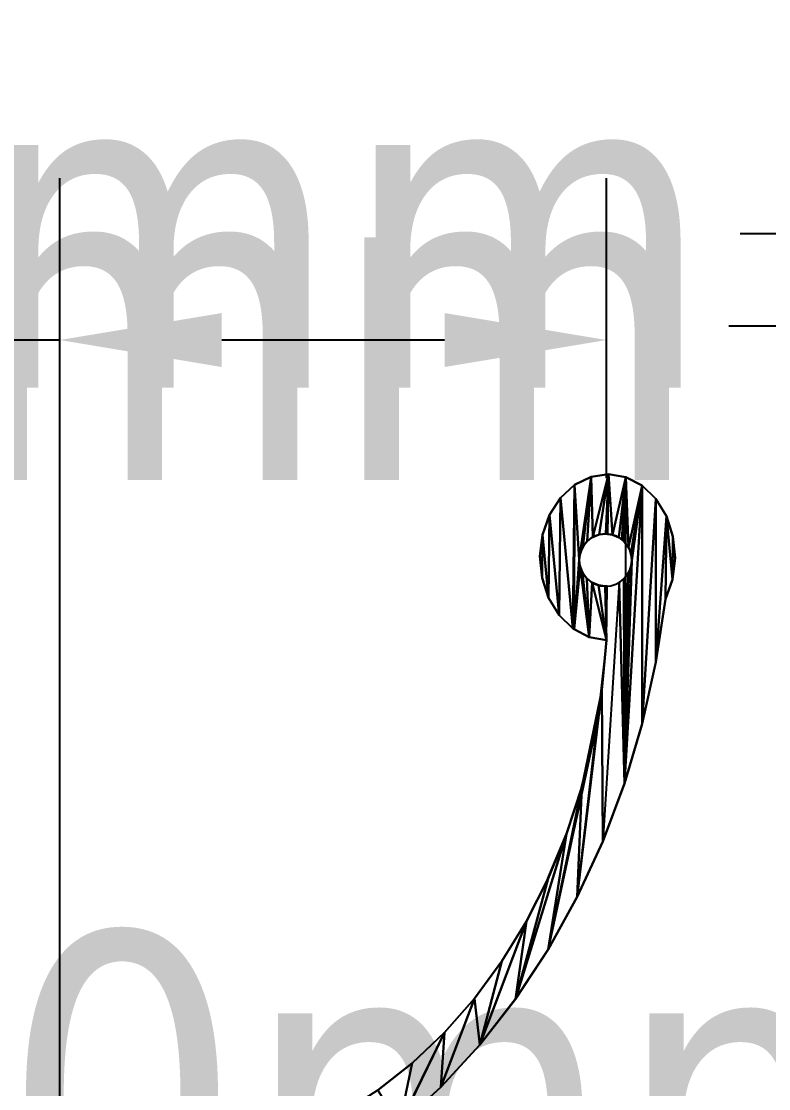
# Model space of a CAD drawing. Extents: x 8092 to 8804, y 9667 to 10646.
# Drawn here: x 8544.8 to 8587.5, y 10402.2 to 10463.2 of the extents above; entities that cross this region are included whole.
import ezdxf

# ---------------------------------------------------------------- set-up
doc = ezdxf.new("R2010")
doc.units = 0
doc.layers.get('0').update_dxf_attribs({"color": 13, "linetype": 'CONTINUOUS'})
doc.layers.get('DEFPOINTS').update_dxf_attribs({"linetype": 'CONTINUOUS'})
doc.styles.add('TAHOMA', font='tahoma.ttf')
doc.dimstyles.new('DIMSTYLE32', dxfattribs={"dimtxt": 18.495202, "dimasz": 9.247601, "dimexe": 9.247601, "dimexo": 9.247601, "dimgap": 1.84952, "dimtad": 0, "dimtih": 1, "dimtoh": 1, "dimdec": 1, "dimzin": 0, "dimtxsty": 'TAHOMA', "dimcen": 0.09, "dimazin": 3, "dimtfac": 1, "dimtdec": 4, "dimtofl": 0, "dimtmove": 0, "dimatfit": 3, "dimtolj": 1, "dimtzin": 0})
doc.dimstyles.new('DIMSTYLE34', dxfattribs={"dimtxt": 18.466492, "dimasz": 9.233246, "dimexe": 9.233246, "dimexo": 9.233246, "dimgap": 1.846649, "dimtad": 0, "dimtih": 1, "dimtoh": 1, "dimdec": 1, "dimzin": 0, "dimtxsty": 'TAHOMA', "dimcen": 0.09, "dimazin": 3, "dimtfac": 1, "dimtdec": 4, "dimtofl": 0, "dimtmove": 0, "dimatfit": 3, "dimtolj": 1, "dimtzin": 0})
doc.dimstyles.new('DIMSTYLE39', dxfattribs={"dimtxt": 18.515203, "dimasz": 9.257601, "dimexe": 9.257601, "dimexo": 9.257601, "dimgap": 1.85152, "dimtad": 0, "dimtih": 1, "dimtoh": 1, "dimdec": 1, "dimzin": 0, "dimtxsty": 'TAHOMA', "dimcen": 0.09, "dimazin": 3, "dimtfac": 1, "dimtdec": 4, "dimtofl": 0, "dimtmove": 0, "dimatfit": 3, "dimtolj": 1, "dimtzin": 0})

# ---------------------------------------------------------------- blocks, each defined once
blk = doc.blocks.new('*D92')
at = {"color": 0}
for p, q in [((8578.363, 10391.382), (8587.61, 10391.382)), ((8587.61, 10391.382), (8596.427, 10388.593)), ((8615.268, 10382.607), (8615.448, 10382.607)), ((8615.358, 10382.517), (8615.358, 10382.697))]:
    blk.add_line(p, q, dxfattribs=at)
blk.add_solid([(8595.963, 10387.124), (8596.892, 10390.063), (8605.245, 10385.805)], dxfattribs=at)
at = {"layer": 'DEFPOINTS', "color": 0}
for p in [(8605.245, 10385.805), (8615.358, 10382.607)]:
    blk.add_point(p, dxfattribs=at)
at = {"color": 0, "insert": (8524.31, 10391.382), "char_height": 18.4952, "attachment_point": 5, "style": 'TAHOMA'}
blk.add_mtext('\\A1;R10.6mm', dxfattribs=at)
blk = doc.blocks.new('*D107')
at = {"color": 0}
for p, q in [((8546.99, 10387.95), (8546.99, 10454.257)), ((8578.235, 10437.103), (8578.235, 10454.257)), ((8546.99, 10445), (8537.732, 10445)), ((8568.978, 10445), (8556.248, 10445))]:
    blk.add_line(p, q, dxfattribs=at)
for points in [[(8556.248, 10446.543), (8556.248, 10443.457), (8546.99, 10445)], [(8568.978, 10443.457), (8568.978, 10446.543), (8578.235, 10445)]]:
    blk.add_solid(points, dxfattribs=at)
at = {"layer": 'DEFPOINTS', "color": 0}
for p in [(8546.99, 10445), (8578.235, 10427.846), (8546.99, 10378.692)]:
    blk.add_point(p, dxfattribs=at)
at = {"color": 0, "insert": (8491.185, 10445), "char_height": 18.5152, "attachment_point": 5, "style": 'TAHOMA'}
blk.add_mtext('\\A1;31.2mm', dxfattribs=at)
blk = doc.blocks.new('*D113')
at = {"color": 0}
for p, q in [((8601.475, 10401.456), (8610.708, 10401.456)), ((8610.708, 10401.456), (8612.407, 10391.077)), ((8614.132, 10379.991), (8614.312, 10379.991)), ((8614.222, 10379.901), (8614.222, 10380.081))]:
    blk.add_line(p, q, dxfattribs=at)
blk.add_solid([(8610.888, 10390.828), (8613.926, 10391.326), (8613.899, 10381.965)], dxfattribs=at)
at = {"layer": 'DEFPOINTS', "color": 0}
for p in [(8613.899, 10381.965), (8614.545, 10378.018)]:
    blk.add_point(p, dxfattribs=at)
at = {"color": 0, "insert": (8552.806, 10401.456), "char_height": 18.46649, "attachment_point": 5, "style": 'TAHOMA'}
blk.add_mtext('\\A1;%%c4.0mm', dxfattribs=at)
blk = doc.blocks.new('*D119')
at = {"color": 0}
for p, q in [((8585.223, 10445.809), (8594.471, 10445.809)), ((8594.471, 10445.809), (8601.415, 10439.702)), ((8609.396, 10432.604), (8609.576, 10432.604)), ((8609.486, 10432.514), (8609.486, 10432.694))]:
    blk.add_line(p, q, dxfattribs=at)
blk.add_solid([(8600.397, 10438.544), (8602.433, 10440.859), (8608.359, 10433.595)], dxfattribs=at)
at = {"layer": 'DEFPOINTS', "color": 0}
for p in [(8608.359, 10433.595), (8610.612, 10431.614)]:
    blk.add_point(p, dxfattribs=at)
at = {"color": 0, "insert": (8536.479, 10445.809), "char_height": 18.4952, "attachment_point": 5, "style": 'TAHOMA'}
blk.add_mtext('\\A1;%%c3.0mm', dxfattribs=at)
blk = doc.blocks.new('*D120')
at = {"color": 0}
for p, q in [((8585.875, 10451.081), (8595.122, 10451.081)), ((8595.122, 10451.081), (8607.755, 10439.908)), ((8616.09, 10432.457), (8616.27, 10432.457)), ((8616.18, 10432.367), (8616.18, 10432.547))]:
    blk.add_line(p, q, dxfattribs=at)
blk.add_solid([(8606.734, 10438.754), (8608.776, 10441.063), (8614.682, 10433.782)], dxfattribs=at)
at = {"layer": 'DEFPOINTS', "color": 0}
for p in [(8614.682, 10433.782), (8617.678, 10431.132)]:
    blk.add_point(p, dxfattribs=at)
at = {"color": 0, "insert": (8537.131, 10451.081), "char_height": 18.4952, "attachment_point": 5, "style": 'TAHOMA'}
blk.add_mtext('\\A1;%%c4.0mm', dxfattribs=at)

msp = doc.modelspace()

# ---------------------------------------------------------------- linework, layer by layer
for p, q in [((8577.351, 10437.187, 21.459), (8577.351, 10437.187, 19.073)), ((8578.298, 10433.906, 21.448), (8578.352, 10437.337, 21.459)), ((8578.352, 10437.337, 21.459), (8578.352, 10437.337, 19.073)), ((8579.348, 10437.163, 21.459), (8579.12, 10433.573, 21.447)), ((8579.348, 10437.163, 21.459), (8579.331, 10433.365, 21.448)), ((8579.348, 10437.163, 21.459), (8579.348, 10437.163, 19.073)), ((8576.415, 10436.725, 21.459), (8576.415, 10436.725, 19.073)), ((8580.273, 10436.677, 21.459), (8579.267, 10419.639, 21.402)), ((8580.273, 10436.677, 21.459), (8580.273, 10436.677, 19.073)), ((8580.273, 10436.677, 21.459), (8580.282, 10423.066, 21.419)), ((8575.606, 10435.98, 21.459), (8575.606, 10435.98, 19.073)), ((8581.063, 10435.913, 21.459), (8580.282, 10423.066, 21.419)), ((8581.063, 10435.913, 21.459), (8581.063, 10435.913, 19.073)), ((8581.063, 10435.913, 21.459), (8581.063, 10426.586, 21.438)), ((8574.981, 10435.005, 21.459), (8574.981, 10435.005, 19.073)), ((8581.664, 10434.923, 21.459), (8581.063, 10426.586, 21.438)), ((8581.664, 10434.923, 21.459), (8581.606, 10430.177, 21.459)), ((8581.664, 10434.923, 21.459), (8581.664, 10434.923, 19.073)), ((8574.582, 10433.865, 21.459), (8574.582, 10433.865, 19.073)), ((8579.331, 10433.365, 21.448), (8579.322, 10431.466, 21.444)), ((8582.035, 10433.774, 21.459), (8582.035, 10433.774, 19.073)), ((8574.435, 10432.638, 21.459), (8574.435, 10432.638, 19.073)), ((8582.152, 10432.544, 21.459), (8582.152, 10432.544, 19.073)), ((8574.552, 10431.409, 21.459), (8574.552, 10431.409, 19.073)), ((8579.322, 10431.466, 21.444), (8579.267, 10419.639, 21.402)), ((8578.967, 10431.151, 21.443), (8578.026, 10416.33, 21.387)), ((8578.235, 10427.846, 21.459), (8578.273, 10430.934, 21.454)), ((8582.005, 10431.317, 21.459), (8582.005, 10431.317, 19.073)), ((8574.923, 10430.259, 21.459), (8574.923, 10430.259, 19.073)), ((8581.606, 10430.177, 21.459), (8581.606, 10430.177, 19.073)), ((8575.524, 10429.269, 21.459), (8575.524, 10429.269, 19.073)), ((8576.314, 10428.505, 21.459), (8576.314, 10428.505, 19.073)), ((8576.382, 10428.47, 21.459), (8576.382, 10428.47, 19.073)), ((8577.239, 10428.02, 21.459), (8577.239, 10428.02, 19.073)), ((8578.235, 10427.846, 21.459), (8577.846, 10424.418, 21.156)), ((8578.235, 10427.846, 21.459), (8578.235, 10427.846, 19.073)), ((8581.063, 10426.586, 21.438), (8581.063, 10426.587, 19.073)), ((8577.965, 10424.993, 21.504), (8576.567, 10413.161, 21.47)), ((8577.965, 10424.993, 21.504), (8577.846, 10424.418, 21.156)), ((8577.965, 10424.993, 21.504), (8577.964, 10424.993, 19.073)), ((8577.965, 10424.993, 21.504), (8578.026, 10416.33, 21.387)), ((8577.846, 10424.418, 21.156), (8576.567, 10413.161, 21.47)), ((8577.846, 10424.418, 21.156), (8576.817, 10419.434, 21.295)), ((8577.846, 10424.418, 21.156), (8577.801, 10424.021, 21.519)), ((8577.801, 10424.021, 21.519), (8576.817, 10419.434, 21.295)), ((8580.282, 10423.066, 21.419), (8580.281, 10423.066, 19.073)), ((8577.49, 10422.182, 21.55), (8574.9, 10410.153, 21.553)), ((8577.49, 10422.182, 21.55), (8577.49, 10422.182, 19.073)), ((8576.817, 10419.434, 21.597), (8574.9, 10410.153, 21.553)), ((8576.817, 10419.434, 21.295), (8574.9, 10410.153, 21.553)), ((8575.948, 10416.771, 19.073), (8576.817, 10419.434, 21.295)), ((8575.948, 10416.771, 19.073), (8576.817, 10419.434, 21.597)), ((8576.817, 10419.434, 21.295), (8576.816, 10419.434, 19.073)), ((8576.817, 10419.434, 21.597), (8576.817, 10419.434, 21.295)), ((8579.267, 10419.639, 21.402), (8579.266, 10419.64, 19.073)), ((8575.948, 10416.771, 21.645), (8573.036, 10407.326, 21.634)), ((8575.948, 10416.771, 21.645), (8574.9, 10410.153, 21.553)), ((8575.948, 10416.771, 21.645), (8575.948, 10416.771, 19.073)), ((8578.026, 10416.33, 21.387), (8578.025, 10416.331, 19.073)), ((8574.893, 10414.212, 21.692), (8573.036, 10407.326, 21.634)), ((8574.893, 10414.212, 21.692), (8574.892, 10414.213, 19.073)), ((8576.567, 10413.161, 21.47), (8576.566, 10413.162, 19.073)), ((8573.657, 10411.779, 21.739), (8570.988, 10404.7, 21.713)), ((8573.657, 10411.779, 21.739), (8573.036, 10407.326, 21.634)), ((8573.657, 10411.779, 21.739), (8573.657, 10411.78, 19.073)), ((8574.9, 10410.153, 21.553), (8574.899, 10410.154, 19.073)), ((8572.252, 10409.49, 21.786), (8570.988, 10404.7, 21.713)), ((8572.252, 10409.49, 21.786), (8572.252, 10409.49, 19.073)), ((8570.688, 10407.363, 21.832), (8568.769, 10402.293, 21.79)), ((8570.688, 10407.363, 21.832), (8570.988, 10404.7, 21.713)), ((8570.688, 10407.363, 21.832), (8570.688, 10407.363, 19.073)), ((8573.036, 10407.326, 21.634), (8573.035, 10407.327, 19.073)), ((8568.978, 10405.414, 21.876), (8566.394, 10400.119, 21.865)), ((8568.978, 10405.414, 21.876), (8568.769, 10402.293, 21.79)), ((8568.978, 10405.414, 21.876), (8568.977, 10405.414, 19.073)), ((8570.988, 10404.7, 21.713), (8570.987, 10404.701, 19.073)), ((8567.134, 10403.658, 21.919), (8566.394, 10400.119, 21.865)), ((8567.134, 10403.658, 21.919), (8567.133, 10403.658, 19.073)), ((8568.769, 10402.293, 21.79), (8568.768, 10402.293, 19.073))]:
    msp.add_line(p, q)
for points in [[(8581.606, 10430.177, 21.459), (8582.005, 10431.317, 21.459), (8582.152, 10432.544, 21.459), (8582.035, 10433.774, 21.459), (8581.664, 10434.923, 21.459), (8581.063, 10435.913, 21.459), (8580.273, 10436.677, 21.459), (8579.348, 10437.163, 21.459), (8578.352, 10437.337, 21.459), (8577.351, 10437.187, 21.459), (8576.415, 10436.725, 21.459), (8575.606, 10435.98, 21.459), (8574.981, 10435.005, 21.459), (8574.582, 10433.865, 21.459), (8574.435, 10432.638, 21.459), (8574.552, 10431.409, 21.459), (8574.923, 10430.259, 21.459), (8575.524, 10429.269, 21.459), (8576.314, 10428.505, 21.459), (8576.382, 10428.47, 21.459), (8577.239, 10428.02, 21.459), (8578.235, 10427.846, 21.459)], [(8581.606, 10430.177, 19.073), (8582.005, 10431.317, 19.073), (8582.152, 10432.544, 19.073), (8582.035, 10433.774, 19.073), (8581.664, 10434.923, 19.073), (8581.063, 10435.913, 19.073), (8580.273, 10436.677, 19.073), (8579.348, 10437.163, 19.073), (8578.352, 10437.337, 19.073), (8577.351, 10437.187, 19.073), (8576.415, 10436.725, 19.073), (8575.606, 10435.98, 19.073), (8574.981, 10435.005, 19.073), (8574.582, 10433.865, 19.073), (8574.435, 10432.638, 19.073), (8574.552, 10431.409, 19.073), (8574.923, 10430.259, 19.073), (8575.524, 10429.269, 19.073), (8576.314, 10428.505, 19.073), (8576.382, 10428.47, 19.073), (8577.239, 10428.02, 19.073), (8578.235, 10427.846, 19.073)], [(8581.606, 10430.177, 19.073), (8581.063, 10426.587, 19.073), (8580.281, 10423.066, 19.073), (8579.266, 10419.64, 19.073), (8578.025, 10416.331, 19.073), (8576.566, 10413.162, 19.073), (8574.899, 10410.154, 19.073), (8573.035, 10407.327, 19.073), (8570.987, 10404.701, 19.073), (8568.768, 10402.293, 19.073), (8566.394, 10400.12, 19.073), (8563.88, 10398.195, 19.073), (8561.496, 10396.693, 19.073)], [(8581.606, 10430.177, 21.459), (8581.063, 10426.586, 21.438), (8580.282, 10423.066, 21.419), (8579.267, 10419.639, 21.402), (8578.026, 10416.33, 21.387)], [(8578.235, 10427.846, 21.459), (8577.965, 10424.993, 21.504), (8577.801, 10424.021, 21.519), (8577.49, 10422.182, 21.55), (8576.817, 10419.434, 21.597), (8575.948, 10416.771, 21.645), (8574.893, 10414.212, 21.692), (8573.657, 10411.779, 21.739), (8572.252, 10409.49, 21.786), (8570.688, 10407.363, 21.832), (8568.978, 10405.414, 21.876), (8567.134, 10403.658, 21.919), (8565.17, 10402.11, 21.959), (8563.157, 10400.815, 21.996)], [(8578.235, 10427.846, 19.073), (8577.964, 10424.993, 19.073), (8577.49, 10422.182, 19.073), (8576.816, 10419.434, 19.073), (8575.948, 10416.771, 19.073), (8574.892, 10414.213, 19.073), (8573.657, 10411.78, 19.073), (8572.252, 10409.49, 19.073), (8570.688, 10407.363, 19.073), (8568.977, 10405.414, 19.073), (8567.133, 10403.658, 19.073), (8565.17, 10402.11, 19.073), (8563.157, 10400.815, 19.073)], [(8578.026, 10416.33, 21.387), (8576.567, 10413.161, 21.47), (8574.9, 10410.153, 21.553), (8573.036, 10407.326, 21.634), (8570.988, 10404.7, 21.713), (8568.769, 10402.293, 21.79), (8566.394, 10400.119, 21.865), (8563.88, 10398.195, 21.936), (8561.496, 10396.693, 21.996)]]:
    msp.add_polyline3d(points)
at = {"extrusion": (-0.000174499, -0.000620725, -1)}
msp.add_circle((-8578.176, 10432.404, -29.421), 1.5, dxfattribs=at)

# ---------------------------------------------------------------- dimensions: what is measured, and where the dimension line sits
at = {"color": 250}
for p1, p2, dimstyle, picture, middle in [((8617.678, 10431.132, 0.723), (8614.682, 10433.782, 0.723), 'DIMSTYLE32', '*D120', (8537.131, 10451.081, 0.723)), ((8610.612, 10431.614, 0.723), (8608.359, 10433.595, 0.723), 'DIMSTYLE32', '*D119', (8536.479, 10445.809, 0.723)), ((8614.545, 10378.018, 0.723), (8613.899, 10381.965, 0.723), 'DIMSTYLE34', '*D113', (8552.806, 10401.456, 0.723))]:
    dim = msp.add_diameter_dim_2p(p1=p1, p2=p2, dimstyle=dimstyle, override={"dimpost": 'mm'}, dxfattribs=at)
    dim.commit()
    dim.dimension.update_dxf_attribs({"geometry": picture, "text_midpoint": middle, "dimtype": 163})
dim = msp.add_linear_dim(base=(8546.99, 10445, 21.459), p1=(8578.235, 10427.846, 21.459), p2=(8546.99, 10378.692, 22.347), dimstyle='DIMSTYLE39', override={"dimpost": 'mm'}, dxfattribs=at)
dim.commit()
dim.dimension.update_dxf_attribs({"geometry": '*D107', "text_midpoint": (8491.185, 10445, 21.459)})
dim = msp.add_radius_dim(center=(8615.358, 10382.607, 0.723), mpoint=(8605.245, 10385.805, 0.723), dimstyle='DIMSTYLE32', override={"dimpost": 'mm'}, dxfattribs=at)
dim.commit()
dim.dimension.update_dxf_attribs({"geometry": '*D92', "text_midpoint": (8524.31, 10391.382, 0.723), "dimtype": 164})

# ---------------------------------------------------------------- meshes
mesh = msp.add_polyface()
corners = [(8574.552, 10431.409, 21.459), (8574.582, 10433.865, 21.459), (8574.435, 10432.638, 21.459), (8574.923, 10430.259, 21.459), (8574.981, 10435.005, 21.459), (8575.524, 10429.269, 21.459), (8575.606, 10435.98, 21.459), (8576.314, 10428.505, 21.459), (8576.415, 10436.725, 21.459), (8576.382, 10428.47, 21.459), (8576.68, 10432.439, 21.449), (8576.727, 10432.05, 21.449), (8577.239, 10428.02, 21.459), (8576.872, 10431.686, 21.449), (8577.107, 10431.373, 21.449), (8577.414, 10431.131, 21.449), (8578.235, 10427.846, 21.459), (8577.774, 10430.976, 21.449), (8578.162, 10430.92, 21.449), (8578.273, 10430.934, 21.454), (8577.351, 10437.187, 21.459), (8576.736, 10432.826, 21.449), (8576.891, 10433.186, 21.449), (8577.133, 10433.494, 21.449), (8577.446, 10433.728, 21.449), (8578.352, 10437.337, 21.459), (8577.81, 10433.874, 21.449), (8578.199, 10433.92, 21.449), (8578.298, 10433.906, 21.448)]
mesh.append_faces([[corners[k] for k in face] for face in [(0, 1, 2), (18, 16, 19), (25, 27, 28)]], dxfattribs={"vtx0": -1})
mesh.append_faces([[corners[k] for k in face] for face in [(1, 3, 4), (4, 5, 6), (6, 7, 8), (10, 9, 11), (11, 12, 13), (13, 12, 14), (14, 12, 15), (15, 16, 17), (17, 16, 18), (20, 24, 25)]], dxfattribs={"vtx0": -1, "vtx1": -1})
mesh.append_faces([[corners[k] for k in face] for face in [(8, 9, 10)]], dxfattribs={"vtx0": -1, "vtx1": -1, "vtx2": -1})
mesh.append_faces([[corners[k] for k in face] for face in [(1, 0, 3), (4, 3, 5), (6, 5, 7), (8, 7, 9), (11, 9, 12), (15, 12, 16), (10, 20, 8), (20, 10, 21), (20, 21, 22), (20, 22, 23), (20, 23, 24), (25, 24, 26), (25, 26, 27)]], dxfattribs={"vtx0": -1, "vtx2": -1})
mesh = msp.add_polyface()
corners = [(8576.415, 10436.725, 21.459), (8577.351, 10437.187, 19.073), (8576.415, 10436.725, 19.073), (8577.351, 10437.187, 21.459)]
mesh.append_faces([[corners[k] for k in face] for face in [(0, 1, 2), (1, 0, 3)]], dxfattribs={"vtx0": -1})
mesh = msp.add_polyface()
corners = [(8577.351, 10437.187, 21.459), (8578.352, 10437.337, 19.073), (8577.351, 10437.187, 19.073), (8578.352, 10437.337, 21.459)]
mesh.append_faces([[corners[k] for k in face] for face in [(0, 1, 2), (1, 0, 3)]], dxfattribs={"vtx0": -1})
mesh = msp.add_polyface()
corners = [(8578.586, 10433.864, 21.449), (8578.352, 10437.337, 21.459), (8578.298, 10433.906, 21.448), (8579.348, 10437.163, 21.459), (8578.946, 10433.71, 21.449), (8579.12, 10433.573, 21.447)]
mesh.append_faces([[corners[k] for k in face] for face in [(0, 1, 2), (3, 4, 5)]], dxfattribs={"vtx0": -1})
mesh.append_faces([[corners[k] for k in face] for face in [(1, 0, 3)]], dxfattribs={"vtx0": -1, "vtx1": -1})
mesh.append_faces([[corners[k] for k in face] for face in [(3, 0, 4)]], dxfattribs={"vtx0": -1, "vtx2": -1})
mesh = msp.add_polyface()
corners = [(8578.352, 10437.337, 21.459), (8579.348, 10437.163, 19.073), (8578.352, 10437.337, 19.073), (8579.348, 10437.163, 21.459)]
mesh.append_faces([[corners[k] for k in face] for face in [(0, 1, 2), (1, 0, 3)]], dxfattribs={"vtx0": -1})
mesh = msp.add_polyface()
corners = [(8579.254, 10433.468, 21.449), (8579.348, 10437.163, 21.459), (8579.12, 10433.573, 21.447), (8579.331, 10433.365, 21.448)]
mesh.append_faces([[corners[k] for k in face] for face in [(0, 1, 2), (1, 0, 3)]], dxfattribs={"vtx0": -1})
mesh = msp.add_polyface()
corners = [(8579.267, 10419.639, 21.402), (8579.47, 10431.654, 21.449), (8579.322, 10431.466, 21.444), (8579.624, 10432.014, 21.449), (8579.68, 10432.402, 21.449), (8580.273, 10436.677, 21.459), (8579.488, 10433.154, 21.449), (8579.348, 10437.163, 21.459), (8579.331, 10433.365, 21.448), (8579.634, 10432.791, 21.449)]
mesh.append_faces([[corners[k] for k in face] for face in [(0, 1, 2), (6, 7, 8)]], dxfattribs={"vtx0": -1})
mesh.append_faces([[corners[k] for k in face] for face in [(1, 0, 3), (3, 0, 4), (7, 6, 5)]], dxfattribs={"vtx0": -1, "vtx1": -1})
mesh.append_faces([[corners[k] for k in face] for face in [(4, 0, 5), (5, 6, 9), (5, 9, 4)]], dxfattribs={"vtx0": -1, "vtx2": -1})
mesh = msp.add_polyface()
corners = [(8579.348, 10437.163, 21.459), (8580.273, 10436.677, 19.073), (8579.348, 10437.163, 19.073), (8580.273, 10436.677, 21.459)]
mesh.append_faces([[corners[k] for k in face] for face in [(0, 1, 2), (1, 0, 3)]], dxfattribs={"vtx0": -1})
mesh = msp.add_polyface()
corners = [(8575.606, 10435.98, 21.459), (8576.415, 10436.725, 19.073), (8575.606, 10435.98, 19.073), (8576.415, 10436.725, 21.459)]
mesh.append_faces([[corners[k] for k in face] for face in [(0, 1, 2), (1, 0, 3)]], dxfattribs={"vtx0": -1})
mesh = msp.add_polyface()
corners = [(8580.282, 10423.066, 21.419), (8580.273, 10436.677, 21.459), (8579.267, 10419.639, 21.402)]
mesh.append_faces([[corners[k] for k in face] for face in [(0, 1, 2)]])
mesh = msp.add_polyface()
corners = [(8580.273, 10436.677, 21.459), (8581.063, 10435.913, 19.073), (8580.273, 10436.677, 19.073), (8581.063, 10435.913, 21.459)]
mesh.append_faces([[corners[k] for k in face] for face in [(0, 1, 2), (1, 0, 3)]], dxfattribs={"vtx0": -1})
mesh = msp.add_polyface()
corners = [(8581.063, 10435.913, 21.459), (8580.273, 10436.677, 21.459), (8580.282, 10423.066, 21.419)]
mesh.append_faces([[corners[k] for k in face] for face in [(0, 1, 2)]])
mesh = msp.add_polyface()
corners = [(8575.606, 10435.98, 21.459), (8574.981, 10435.005, 19.073), (8574.981, 10435.005, 21.459), (8575.606, 10435.98, 19.073)]
mesh.append_faces([[corners[k] for k in face] for face in [(0, 1, 2), (1, 0, 3)]], dxfattribs={"vtx0": -1})
mesh = msp.add_polyface()
corners = [(8581.063, 10426.586, 21.438), (8581.063, 10435.913, 21.459), (8580.282, 10423.066, 21.419)]
mesh.append_faces([[corners[k] for k in face] for face in [(0, 1, 2)]])
mesh = msp.add_polyface()
corners = [(8581.063, 10435.913, 19.073), (8581.664, 10434.923, 21.459), (8581.664, 10434.923, 19.073), (8581.063, 10435.913, 21.459)]
mesh.append_faces([[corners[k] for k in face] for face in [(0, 1, 2), (1, 0, 3)]], dxfattribs={"vtx0": -1})
mesh = msp.add_polyface()
corners = [(8581.664, 10434.923, 21.459), (8581.063, 10435.913, 21.459), (8581.063, 10426.586, 21.438)]
mesh.append_faces([[corners[k] for k in face] for face in [(0, 1, 2)]])
mesh = msp.add_polyface()
corners = [(8574.981, 10435.005, 21.459), (8574.582, 10433.865, 19.073), (8574.582, 10433.865, 21.459), (8574.981, 10435.005, 19.073)]
mesh.append_faces([[corners[k] for k in face] for face in [(0, 1, 2), (1, 0, 3)]], dxfattribs={"vtx0": -1})
mesh = msp.add_polyface()
corners = [(8581.664, 10434.923, 21.459), (8581.063, 10426.586, 21.438), (8581.606, 10430.177, 21.459)]
mesh.append_faces([[corners[k] for k in face] for face in [(0, 1, 2)]])
mesh = msp.add_polyface()
corners = [(8582.005, 10431.317, 21.459), (8581.664, 10434.923, 21.459), (8581.606, 10430.177, 21.459), (8582.035, 10433.774, 21.459), (8582.152, 10432.544, 21.459)]
mesh.append_faces([[corners[k] for k in face] for face in [(0, 1, 2), (3, 0, 4)]], dxfattribs={"vtx0": -1})
mesh.append_faces([[corners[k] for k in face] for face in [(1, 0, 3)]], dxfattribs={"vtx0": -1, "vtx1": -1})
mesh = msp.add_polyface()
corners = [(8581.664, 10434.923, 19.073), (8582.035, 10433.774, 21.459), (8582.035, 10433.774, 19.073), (8581.664, 10434.923, 21.459)]
mesh.append_faces([[corners[k] for k in face] for face in [(0, 1, 2), (1, 0, 3)]], dxfattribs={"vtx0": -1})
mesh = msp.add_polyface()
corners = [(8574.582, 10433.865, 21.459), (8574.435, 10432.638, 19.073), (8574.435, 10432.638, 21.459), (8574.582, 10433.865, 19.073)]
mesh.append_faces([[corners[k] for k in face] for face in [(0, 1, 2), (1, 0, 3)]], dxfattribs={"vtx0": -1})
mesh = msp.add_polyface()
corners = [(8582.035, 10433.774, 19.073), (8582.152, 10432.544, 21.459), (8582.152, 10432.544, 19.073), (8582.035, 10433.774, 21.459)]
mesh.append_faces([[corners[k] for k in face] for face in [(0, 1, 2), (1, 0, 3)]], dxfattribs={"vtx0": -1})
mesh = msp.add_polyface()
corners = [(8574.435, 10432.638, 21.459), (8574.552, 10431.409, 19.073), (8574.552, 10431.409, 21.459), (8574.435, 10432.638, 19.073)]
mesh.append_faces([[corners[k] for k in face] for face in [(0, 1, 2), (1, 0, 3)]], dxfattribs={"vtx0": -1})
mesh = msp.add_polyface()
corners = [(8582.152, 10432.544, 19.073), (8582.005, 10431.317, 21.459), (8582.005, 10431.317, 19.073), (8582.152, 10432.544, 21.459)]
mesh.append_faces([[corners[k] for k in face] for face in [(0, 1, 2), (1, 0, 3)]], dxfattribs={"vtx0": -1})
mesh = msp.add_polyface()
corners = [(8574.552, 10431.409, 21.459), (8574.923, 10430.259, 19.073), (8574.923, 10430.259, 21.459), (8574.552, 10431.409, 19.073)]
mesh.append_faces([[corners[k] for k in face] for face in [(0, 1, 2), (1, 0, 3)]], dxfattribs={"vtx0": -1})
mesh = msp.add_polyface()
corners = [(8579.267, 10419.639, 21.402), (8578.967, 10431.151, 21.443), (8578.026, 10416.33, 21.387), (8579.228, 10431.347, 21.449), (8579.322, 10431.466, 21.444)]
mesh.append_faces([[corners[k] for k in face] for face in [(0, 1, 2), (3, 0, 4)]], dxfattribs={"vtx0": -1})
mesh.append_faces([[corners[k] for k in face] for face in [(1, 0, 3)]], dxfattribs={"vtx0": -1, "vtx1": -1})
mesh = msp.add_polyface()
corners = [(8582.005, 10431.317, 19.073), (8581.606, 10430.177, 21.459), (8581.606, 10430.177, 19.073), (8582.005, 10431.317, 21.459)]
mesh.append_faces([[corners[k] for k in face] for face in [(0, 1, 2), (1, 0, 3)]], dxfattribs={"vtx0": -1})
mesh = msp.add_polyface()
corners = [(8574.923, 10430.259, 21.459), (8575.524, 10429.269, 19.073), (8575.524, 10429.269, 21.459), (8574.923, 10430.259, 19.073)]
mesh.append_faces([[corners[k] for k in face] for face in [(0, 1, 2), (1, 0, 3)]], dxfattribs={"vtx0": -1})
mesh = msp.add_polyface()
corners = [(8581.063, 10426.587, 19.073), (8581.606, 10430.177, 21.459), (8581.063, 10426.586, 21.438), (8581.606, 10430.177, 19.073)]
mesh.append_faces([[corners[k] for k in face] for face in [(0, 1, 2), (1, 0, 3)]], dxfattribs={"vtx0": -1})
mesh = msp.add_polyface()
corners = [(8576.314, 10428.505, 21.459), (8575.524, 10429.269, 19.073), (8576.314, 10428.505, 19.073), (8575.524, 10429.269, 21.459)]
mesh.append_faces([[corners[k] for k in face] for face in [(0, 1, 2), (1, 0, 3)]], dxfattribs={"vtx0": -1})
mesh = msp.add_polyface()
corners = [(8576.382, 10428.47, 21.459), (8576.314, 10428.505, 19.073), (8576.382, 10428.47, 19.073), (8576.314, 10428.505, 21.459)]
mesh.append_faces([[corners[k] for k in face] for face in [(0, 1, 2), (1, 0, 3)]], dxfattribs={"vtx0": -1})
mesh = msp.add_polyface()
corners = [(8577.239, 10428.02, 21.459), (8576.382, 10428.47, 19.073), (8577.239, 10428.02, 19.073), (8576.382, 10428.47, 21.459)]
mesh.append_faces([[corners[k] for k in face] for face in [(0, 1, 2), (1, 0, 3)]], dxfattribs={"vtx0": -1})
mesh = msp.add_polyface()
corners = [(8578.235, 10427.846, 21.459), (8577.239, 10428.02, 19.073), (8578.235, 10427.846, 19.073), (8577.239, 10428.02, 21.459)]
mesh.append_faces([[corners[k] for k in face] for face in [(0, 1, 2), (1, 0, 3)]], dxfattribs={"vtx0": -1})
mesh = msp.add_polyface()
corners = [(8578.235, 10427.846, 21.459), (8577.846, 10424.418, 21.156), (8577.965, 10424.993, 21.504)]
mesh.append_faces([[corners[k] for k in face] for face in [(0, 1, 2)]])
mesh = msp.add_polyface()
corners = [(8578.235, 10427.846, 21.459), (8577.964, 10424.993, 19.073), (8577.965, 10424.993, 21.504), (8578.235, 10427.846, 19.073)]
mesh.append_faces([[corners[k] for k in face] for face in [(0, 1, 2), (1, 0, 3)]], dxfattribs={"vtx0": -1})
mesh = msp.add_polyface()
corners = [(8580.281, 10423.066, 19.073), (8581.063, 10426.586, 21.438), (8580.282, 10423.066, 21.419), (8581.063, 10426.587, 19.073)]
mesh.append_faces([[corners[k] for k in face] for face in [(0, 1, 2), (1, 0, 3)]], dxfattribs={"vtx0": -1})
mesh = msp.add_polyface()
corners = [(8577.965, 10424.993, 21.504), (8577.846, 10424.418, 21.156), (8576.567, 10413.161, 21.47)]
mesh.append_faces([[corners[k] for k in face] for face in [(0, 1, 2)]])
mesh = msp.add_polyface()
corners = [(8578.026, 10416.33, 21.387), (8577.965, 10424.993, 21.504), (8576.567, 10413.161, 21.47)]
mesh.append_faces([[corners[k] for k in face] for face in [(0, 1, 2)]])
mesh = msp.add_polyface()
corners = [(8577.801, 10424.021, 21.519), (8577.49, 10422.182, 19.073), (8577.49, 10422.182, 21.55), (8577.964, 10424.993, 19.073), (8577.965, 10424.993, 21.504)]
mesh.append_faces([[corners[k] for k in face] for face in [(0, 1, 2), (3, 0, 4)]], dxfattribs={"vtx0": -1})
mesh.append_faces([[corners[k] for k in face] for face in [(1, 0, 3)]], dxfattribs={"vtx0": -1, "vtx1": -1})
mesh = msp.add_polyface()
corners = [(8577.965, 10424.993, 21.504), (8577.846, 10424.418, 21.156), (8577.801, 10424.021, 21.519)]
mesh.append_faces([[corners[k] for k in face] for face in [(0, 1, 2)]])
mesh = msp.add_polyface()
corners = [(8576.567, 10413.161, 21.47), (8576.817, 10419.434, 21.295), (8574.9, 10410.153, 21.553), (8577.846, 10424.418, 21.156)]
mesh.append_faces([[corners[k] for k in face] for face in [(0, 1, 2), (1, 0, 3)]], dxfattribs={"vtx0": -1})
mesh = msp.add_polyface()
corners = [(8577.846, 10424.418, 21.156), (8577.801, 10424.021, 21.519), (8576.817, 10419.434, 21.295)]
mesh.append_faces([[corners[k] for k in face] for face in [(0, 1, 2)]])
mesh = msp.add_polyface()
corners = [(8577.801, 10424.021, 21.519), (8577.49, 10422.182, 21.55), (8576.817, 10419.434, 21.295)]
mesh.append_faces([[corners[k] for k in face] for face in [(0, 1, 2)]])
mesh = msp.add_polyface()
corners = [(8579.266, 10419.64, 19.073), (8580.282, 10423.066, 21.419), (8579.267, 10419.639, 21.402), (8580.281, 10423.066, 19.073)]
mesh.append_faces([[corners[k] for k in face] for face in [(0, 1, 2), (1, 0, 3)]], dxfattribs={"vtx0": -1})
mesh = msp.add_polyface()
corners = [(8577.49, 10422.182, 21.55), (8576.817, 10419.434, 21.597), (8574.9, 10410.153, 21.553)]
mesh.append_faces([[corners[k] for k in face] for face in [(0, 1, 2)]])
mesh = msp.add_polyface()
corners = [(8577.49, 10422.182, 21.55), (8574.9, 10410.153, 21.553), (8576.817, 10419.434, 21.295)]
mesh.append_faces([[corners[k] for k in face] for face in [(0, 1, 2)]])
mesh = msp.add_polyface()
corners = [(8577.49, 10422.182, 21.55), (8576.816, 10419.434, 19.073), (8576.817, 10419.434, 21.295), (8577.49, 10422.182, 19.073)]
mesh.append_faces([[corners[k] for k in face] for face in [(0, 1, 2), (1, 0, 3)]], dxfattribs={"vtx0": -1})
mesh = msp.add_polyface()
corners = [(8577.49, 10422.182, 21.55), (8576.817, 10419.434, 21.295), (8576.817, 10419.434, 21.597)]
mesh.append_faces([[corners[k] for k in face] for face in [(0, 1, 2)]])
mesh = msp.add_polyface()
corners = [(8576.817, 10419.434, 21.597), (8575.948, 10416.771, 21.645), (8574.9, 10410.153, 21.553)]
mesh.append_faces([[corners[k] for k in face] for face in [(0, 1, 2)]])
mesh = msp.add_polyface()
corners = [(8576.816, 10419.434, 19.073), (8575.948, 10416.771, 19.073), (8576.817, 10419.434, 21.295)]
mesh.append_faces([[corners[k] for k in face] for face in [(0, 1, 2)]])
mesh = msp.add_polyface()
corners = [(8576.817, 10419.434, 21.597), (8576.817, 10419.434, 21.295), (8575.948, 10416.771, 19.073)]
mesh.append_faces([[corners[k] for k in face] for face in [(0, 1, 2)]])
mesh = msp.add_polyface()
corners = [(8576.817, 10419.434, 21.597), (8575.948, 10416.771, 19.073), (8575.948, 10416.771, 21.645)]
mesh.append_faces([[corners[k] for k in face] for face in [(0, 1, 2)]])
mesh = msp.add_polyface()
corners = [(8578.025, 10416.331, 19.073), (8579.267, 10419.639, 21.402), (8578.026, 10416.33, 21.387), (8579.266, 10419.64, 19.073)]
mesh.append_faces([[corners[k] for k in face] for face in [(0, 1, 2), (1, 0, 3)]], dxfattribs={"vtx0": -1})
mesh = msp.add_polyface()
corners = [(8575.948, 10416.771, 21.645), (8573.036, 10407.326, 21.634), (8574.9, 10410.153, 21.553)]
mesh.append_faces([[corners[k] for k in face] for face in [(0, 1, 2)]])
mesh = msp.add_polyface()
corners = [(8575.948, 10416.771, 21.645), (8574.893, 10414.212, 21.692), (8573.036, 10407.326, 21.634)]
mesh.append_faces([[corners[k] for k in face] for face in [(0, 1, 2)]])
mesh = msp.add_polyface()
corners = [(8575.948, 10416.771, 21.645), (8574.892, 10414.213, 19.073), (8574.893, 10414.212, 21.692), (8575.948, 10416.771, 19.073)]
mesh.append_faces([[corners[k] for k in face] for face in [(0, 1, 2), (1, 0, 3)]], dxfattribs={"vtx0": -1})
mesh = msp.add_polyface()
corners = [(8576.566, 10413.162, 19.073), (8578.026, 10416.33, 21.387), (8576.567, 10413.161, 21.47), (8578.025, 10416.331, 19.073)]
mesh.append_faces([[corners[k] for k in face] for face in [(0, 1, 2), (1, 0, 3)]], dxfattribs={"vtx0": -1})
mesh = msp.add_polyface()
corners = [(8574.893, 10414.212, 21.692), (8573.657, 10411.779, 21.739), (8573.036, 10407.326, 21.634)]
mesh.append_faces([[corners[k] for k in face] for face in [(0, 1, 2)]])
mesh = msp.add_polyface()
corners = [(8574.893, 10414.212, 21.692), (8573.657, 10411.78, 19.073), (8573.657, 10411.779, 21.739), (8574.892, 10414.213, 19.073)]
mesh.append_faces([[corners[k] for k in face] for face in [(0, 1, 2), (1, 0, 3)]], dxfattribs={"vtx0": -1})
mesh = msp.add_polyface()
corners = [(8574.899, 10410.154, 19.073), (8576.567, 10413.161, 21.47), (8574.9, 10410.153, 21.553), (8576.566, 10413.162, 19.073)]
mesh.append_faces([[corners[k] for k in face] for face in [(0, 1, 2), (1, 0, 3)]], dxfattribs={"vtx0": -1})
mesh = msp.add_polyface()
corners = [(8573.657, 10411.779, 21.739), (8570.988, 10404.7, 21.713), (8573.036, 10407.326, 21.634)]
mesh.append_faces([[corners[k] for k in face] for face in [(0, 1, 2)]])
mesh = msp.add_polyface()
corners = [(8573.657, 10411.779, 21.739), (8572.252, 10409.49, 21.786), (8570.988, 10404.7, 21.713)]
mesh.append_faces([[corners[k] for k in face] for face in [(0, 1, 2)]])
mesh = msp.add_polyface()
corners = [(8573.657, 10411.779, 21.739), (8572.252, 10409.49, 19.073), (8572.252, 10409.49, 21.786), (8573.657, 10411.78, 19.073)]
mesh.append_faces([[corners[k] for k in face] for face in [(0, 1, 2), (1, 0, 3)]], dxfattribs={"vtx0": -1})
mesh = msp.add_polyface()
corners = [(8573.035, 10407.327, 19.073), (8574.9, 10410.153, 21.553), (8573.036, 10407.326, 21.634), (8574.899, 10410.154, 19.073)]
mesh.append_faces([[corners[k] for k in face] for face in [(0, 1, 2), (1, 0, 3)]], dxfattribs={"vtx0": -1})
mesh = msp.add_polyface()
corners = [(8572.252, 10409.49, 21.786), (8570.688, 10407.363, 19.073), (8570.688, 10407.363, 21.832), (8572.252, 10409.49, 19.073)]
mesh.append_faces([[corners[k] for k in face] for face in [(0, 1, 2), (1, 0, 3)]], dxfattribs={"vtx0": -1})
mesh = msp.add_polyface()
corners = [(8572.252, 10409.49, 21.786), (8570.688, 10407.363, 21.832), (8570.988, 10404.7, 21.713)]
mesh.append_faces([[corners[k] for k in face] for face in [(0, 1, 2)]])
mesh = msp.add_polyface()
corners = [(8570.988, 10404.7, 21.713), (8570.688, 10407.363, 21.832), (8568.769, 10402.293, 21.79)]
mesh.append_faces([[corners[k] for k in face] for face in [(0, 1, 2)]])
mesh = msp.add_polyface()
corners = [(8570.688, 10407.363, 21.832), (8568.978, 10405.414, 21.876), (8568.769, 10402.293, 21.79)]
mesh.append_faces([[corners[k] for k in face] for face in [(0, 1, 2)]])
mesh = msp.add_polyface()
corners = [(8570.688, 10407.363, 21.832), (8568.977, 10405.414, 19.073), (8568.978, 10405.414, 21.876), (8570.688, 10407.363, 19.073)]
mesh.append_faces([[corners[k] for k in face] for face in [(0, 1, 2), (1, 0, 3)]], dxfattribs={"vtx0": -1})
mesh = msp.add_polyface()
corners = [(8570.987, 10404.701, 19.073), (8573.036, 10407.326, 21.634), (8570.988, 10404.7, 21.713), (8573.035, 10407.327, 19.073)]
mesh.append_faces([[corners[k] for k in face] for face in [(0, 1, 2), (1, 0, 3)]], dxfattribs={"vtx0": -1})
mesh = msp.add_polyface()
corners = [(8568.978, 10405.414, 21.876), (8566.394, 10400.119, 21.865), (8568.769, 10402.293, 21.79)]
mesh.append_faces([[corners[k] for k in face] for face in [(0, 1, 2)]])
mesh = msp.add_polyface()
corners = [(8568.978, 10405.414, 21.876), (8567.134, 10403.658, 21.919), (8566.394, 10400.119, 21.865)]
mesh.append_faces([[corners[k] for k in face] for face in [(0, 1, 2)]])
mesh = msp.add_polyface()
corners = [(8567.134, 10403.658, 21.919), (8568.977, 10405.414, 19.073), (8567.133, 10403.658, 19.073), (8568.978, 10405.414, 21.876)]
mesh.append_faces([[corners[k] for k in face] for face in [(0, 1, 2), (1, 0, 3)]], dxfattribs={"vtx0": -1})
mesh = msp.add_polyface()
corners = [(8568.768, 10402.293, 19.073), (8570.988, 10404.7, 21.713), (8568.769, 10402.293, 21.79), (8570.987, 10404.701, 19.073)]
mesh.append_faces([[corners[k] for k in face] for face in [(0, 1, 2), (1, 0, 3)]], dxfattribs={"vtx0": -1})
mesh = msp.add_polyface()
corners = [(8565.17, 10402.11, 21.959), (8567.133, 10403.658, 19.073), (8565.17, 10402.11, 19.073), (8567.134, 10403.658, 21.919)]
mesh.append_faces([[corners[k] for k in face] for face in [(0, 1, 2), (1, 0, 3)]], dxfattribs={"vtx0": -1})
mesh = msp.add_polyface()
corners = [(8567.134, 10403.658, 21.919), (8565.17, 10402.11, 21.959), (8566.394, 10400.119, 21.865)]
mesh.append_faces([[corners[k] for k in face] for face in [(0, 1, 2)]])
mesh = msp.add_polyface()
corners = [(8568.769, 10402.293, 21.79), (8566.394, 10400.12, 19.073), (8568.768, 10402.293, 19.073), (8566.394, 10400.119, 21.865)]
mesh.append_faces([[corners[k] for k in face] for face in [(0, 1, 2), (1, 0, 3)]], dxfattribs={"vtx0": -1})

doc.saveas('drawing.dxf')
